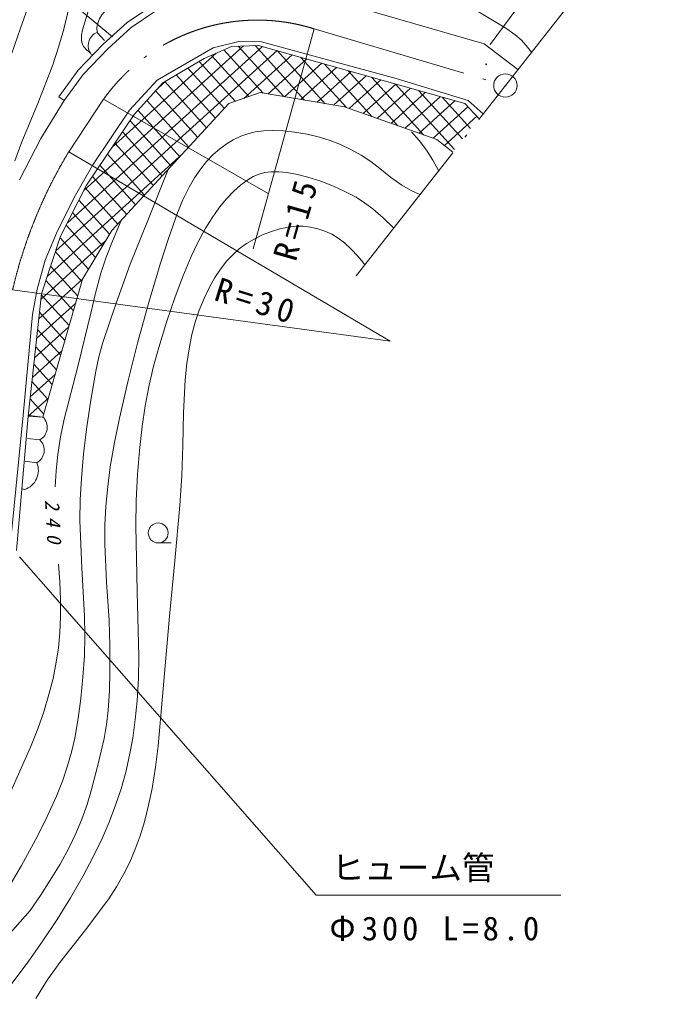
# Model space of a CAD drawing. Units: millimetres, scale not verified. Extents: x 61214 to 701214, y 6682 to 366682.
# Drawn here: x 202540 to 251264, y 231388 to 306493 of the extents above; entities that cross this region are included whole.
import ezdxf
from ezdxf.enums import TextEntityAlignment as Align

# ---------------------------------------------------------------- set-up
doc = ezdxf.new("R2010")
doc.units = ezdxf.units.MM
doc.header["$LTSCALE"] = 1000
doc.linetypes.add('LONG_DASHED_DOTTED', pattern=[15.25, 12, -1.5, 0.25, -1.5])
doc.layers.add('S-SUV', color=7, linetype='Continuous', lineweight=13)
doc.styles.add('ＭＳ ゴシック', font='')
doc.styles.get('ＭＳ ゴシック').set_extended_font_data('MS Gothic')

msp = doc.modelspace()

# ---------------------------------------------------------------- linework, layer by layer
at = {"layer": 'S-SUV'}
for p, q in [((250356, 320345), (238649, 304582)), ((209682, 305160), (194328, 317936)), ((203795, 309127), (202604, 305823)), ((223077, 309008), (238203, 304637)), ((207366, 305697), (208072, 308008)), ((235597, 308412), (239218, 306214)), ((205929, 305755), (206342, 307460)), ((210796, 306277), (212675, 307530)), ((212932, 307100), (211105, 305882)), ((202604, 305823), (201470, 302501)), ((205537, 304382), (205929, 305755)), ((207297, 305291), (207366, 305697)), ((208954, 304598), (210796, 306277)), ((211105, 305882), (209304, 304240)), ((225143, 305783), (220476, 288913)), ((239218, 306214), (239924, 305790)), ((239924, 305790), (240588, 305321)), ((207291, 304902), (207297, 305291)), ((208485, 305512), (209070, 304885)), ((240588, 305321), (241029, 304930)), ((241029, 304930), (241429, 304495)), ((205090, 303033), (205537, 304382)), ((206211, 290902), (221182, 304431)), ((207039, 302602), (208954, 304598)), ((207340, 304648), (207291, 304902)), ((207442, 304428), (207340, 304648)), ((209304, 304240), (207423, 302280)), ((207674, 304168), (207442, 304428)), ((207464, 293383), (219732, 304469)), ((213103, 301832), (217410, 304315)), ((218814, 304432), (216704, 303503)), ((217410, 304315), (219362, 304822)), ((220881, 304516), (218814, 304432)), ((219320, 304452), (222819, 300580)), ((219362, 304822), (221110, 304797)), ((220620, 304505), (224412, 300310)), ((236703, 300044), (220881, 304516)), ((221110, 304797), (231434, 301959)), ((238203, 304637), (240783, 302656)), ((241429, 304495), (241628, 304248)), ((241628, 304248), (241825, 303985)), ((205315, 288745), (222318, 304110)), ((207959, 303945), (207674, 304168)), ((208047, 303821), (208131, 303800)), ((209651, 296707), (217616, 303905)), ((216704, 303503), (213540, 301647)), ((217261, 303748), (220126, 300578)), ((218225, 304173), (221227, 300851)), ((219757, 300448), (223454, 303789)), ((221620, 300784), (224590, 303468)), ((222328, 304107), (226004, 300039)), ((224138, 303595), (227628, 299734)), ((203929, 300061), (205090, 303033)), ((215451, 302768), (218255, 299665)), ((216332, 303285), (219103, 300219)), ((222876, 300571), (225726, 303147)), ((224131, 300357), (226862, 302825)), ((225948, 303084), (229602, 299040)), ((205548, 300573), (207039, 302602)), ((207423, 302280), (205951, 300277)), ((214570, 302251), (217575, 298927)), ((225387, 300144), (227998, 302504)), ((226642, 299931), (229134, 302183)), ((227759, 302572), (231577, 298347)), ((229569, 302060), (233551, 297653)), ((231434, 301959), (236958, 300287)), ((210980, 299531), (213103, 301832)), ((213540, 301647), (211346, 299200)), ((213169, 301234), (213787, 301792)), ((213689, 301735), (216894, 298188)), ((227835, 299661), (230271, 301862)), ((228909, 299284), (231407, 301541)), ((229983, 298907), (232543, 301220)), ((231379, 301549), (235922, 296522)), ((205548, 300573), (205951, 300277)), ((212982, 301025), (216213, 297450)), ((218605, 300044), (221010, 300888)), ((221010, 300888), (227465, 299791)), ((231057, 298529), (233679, 300899)), ((232131, 298152), (234815, 300577)), ((233189, 301037), (236536, 297333)), ((235000, 300525), (237151, 298145)), ((202716, 297118), (203929, 300061)), ((204176, 297364), (205951, 300277)), ((208991, 300386), (221618, 293151)), ((209618, 290297), (218605, 300044)), ((212311, 300277), (215532, 296712)), ((227465, 299791), (234554, 297301)), ((233205, 297775), (235951, 300256)), ((234279, 297398), (236938, 299800)), ((237822, 298881), (236703, 300044)), ((236958, 300287), (238121, 299263)), ((211346, 299200), (207675, 293799)), ((208167, 295351), (210980, 299531)), ((211640, 299528), (214852, 295974)), ((235145, 296832), (237631, 299079)), ((211021, 298722), (214171, 295236)), ((210442, 297870), (213490, 294497)), ((218940, 297268), (219514, 297539)), ((219514, 297539), (220062, 297735)), ((220062, 297735), (220625, 297873)), ((220625, 297873), (221267, 297959)), ((221267, 297959), (221928, 297987)), ((221928, 297987), (222784, 297952)), ((222784, 297952), (223651, 297856)), ((223651, 297856), (224608, 297691)), ((224608, 297691), (225555, 297467)), ((225555, 297467), (226374, 297214)), ((232610, 297891), (233206, 297210)), ((202175, 295667), (202716, 297118)), ((202534, 294185), (204176, 297364)), ((209863, 297019), (212810, 293759)), ((217872, 296562), (218394, 296943)), ((218394, 296943), (218940, 297268)), ((226374, 297214), (227172, 296905)), ((227172, 296905), (227976, 296523)), ((233206, 297210), (233761, 296484)), ((234554, 297301), (235804, 296309)), ((204672, 286816), (215080, 296222)), ((206318, 296351), (230971, 281816)), ((209285, 296168), (212129, 293021)), ((216891, 295613), (217389, 296136)), ((217389, 296136), (217872, 296562)), ((227976, 296523), (228761, 296083)), ((228761, 296083), (229487, 295607)), ((233761, 296484), (234252, 295708)), ((206723, 292842), (208167, 295351)), ((208706, 295317), (211448, 292283)), ((216439, 295050), (216891, 295613)), ((229487, 295607), (230188, 295075)), ((234252, 295708), (234700, 294901)), ((208128, 294465), (210768, 291544)), ((212497, 291342), (213939, 294979)), ((215970, 294362), (216439, 295050)), ((220052, 294193), (220474, 294440)), ((220474, 294440), (220919, 294632)), ((220919, 294632), (221368, 294749)), ((221368, 294749), (221834, 294808)), ((221834, 294808), (222441, 294812)), ((222441, 294812), (223061, 294755)), ((223061, 294755), (223871, 294612)), ((223871, 294612), (224657, 294412)), ((224657, 294412), (225650, 294085)), ((230188, 295075), (231012, 294410)), ((207675, 293799), (205692, 289875)), ((215553, 293642), (215970, 294362)), ((218981, 293317), (219493, 293775)), ((219493, 293775), (220052, 294193)), ((225650, 294085), (226625, 293700)), ((226625, 293700), (227503, 293307)), ((231012, 294410), (231868, 293796)), ((231868, 293796), (232547, 293405)), ((207570, 293591), (210087, 290806)), ((215079, 292665), (215553, 293642)), ((218413, 292730), (218981, 293317)), ((227503, 293307), (228361, 292855)), ((232547, 293405), (233255, 293060)), ((205380, 290114), (206723, 292842)), ((207086, 292635), (209450, 290019)), ((214664, 291670), (215079, 292665)), ((217893, 292105), (218413, 292730)), ((228361, 292855), (229019, 292442)), ((229019, 292442), (229641, 291979)), ((206603, 291678), (208911, 289124)), ((213961, 289705), (214664, 291670)), ((217315, 291286), (217893, 292105)), ((229641, 291979), (230450, 291281)), ((206120, 290722), (208372, 288229)), ((210005, 290289), (210343, 291081)), ((211040, 287714), (212497, 291342)), ((216795, 290443), (217315, 291286)), ((230450, 291281), (231223, 290534)), ((204493, 288037), (205380, 290114)), ((207381, 286584), (209618, 290297)), ((209675, 289494), (210005, 290289)), ((216227, 289397), (216795, 290443)), ((220535, 289654), (221184, 289974)), ((221184, 289974), (221862, 290242)), ((221862, 290242), (222510, 290436)), ((222510, 290436), (223167, 290571)), ((223167, 290571), (223733, 290630)), ((223733, 290630), (224311, 290630)), ((224311, 290630), (224871, 290566)), ((224871, 290566), (225422, 290443)), ((225422, 290443), (225966, 290259)), ((225966, 290259), (226493, 290017)), ((226493, 290017), (227001, 289712)), ((231223, 290534), (231237, 290519)), ((231237, 290519), (231251, 290505)), ((204168, 285013), (209142, 289507)), ((205692, 289875), (204215, 285445)), ((205650, 289750), (207833, 287334)), ((209198, 288266), (209675, 289494)), ((213319, 287733), (213961, 289705)), ((215713, 288322), (216227, 289397)), ((219405, 288900), (219952, 289301)), ((219952, 289301), (220535, 289654)), ((227001, 289712), (227474, 289359)), ((227474, 289359), (228000, 288880)), ((205287, 288660), (207329, 286401)), ((218458, 287969), (218907, 288453)), ((218907, 288453), (219405, 288900)), ((228000, 288880), (228498, 288345)), ((203885, 285807), (204493, 288037)), ((208782, 287029), (209198, 288266)), ((209958, 284727), (211040, 287714)), ((212430, 284709), (213319, 287733)), ((215065, 286770), (215713, 288322)), ((217970, 287348), (218458, 287969)), ((228498, 288345), (228772, 288019)), ((228772, 288019), (229037, 287683)), ((204924, 287571), (207003, 285270)), ((208365, 285499), (208782, 287029)), ((217537, 286698), (217970, 287348)), ((204007, 283519), (207375, 286563)), ((204329, 275996), (207381, 286584)), ((204560, 286481), (206677, 284139)), ((214478, 285210), (215065, 286770)), ((217091, 285910), (217537, 286698)), ((202009, 285759), (230971, 281816)), ((204215, 285445), (203202, 276053)), ((203530, 283856), (203885, 285807)), ((208008, 283961), (208365, 285499)), ((216699, 285095), (217091, 285910)), ((203846, 282026), (206850, 284740)), ((204208, 285380), (206351, 283009)), ((208934, 281722), (209958, 284727)), ((211597, 281665), (212430, 284709)), ((213820, 283281), (214478, 285210)), ((216334, 284195), (216699, 285095)), ((204064, 284047), (206025, 281878)), ((207010, 279885), (208008, 283961)), ((216026, 283277), (216334, 284195)), ((202821, 276134), (203530, 283856)), ((213219, 281333), (213820, 283281)), ((215772, 282334), (216026, 283277)), ((203685, 280533), (206324, 282918)), ((203921, 282715), (205699, 280747)), ((208629, 280628), (208934, 281722)), ((210870, 278798), (211597, 281665)), ((215578, 281382), (215772, 282334)), ((203524, 279039), (205799, 281095)), ((203777, 281382), (205373, 279616)), ((212822, 279891), (213219, 281333)), ((215386, 280117), (215578, 281382)), ((208382, 279518), (208629, 280628)), ((203633, 280050), (205047, 278486)), ((205955, 275826), (207010, 279885)), ((208002, 277300), (208382, 279518)), ((212485, 278442), (212822, 279891)), ((215255, 278857), (215386, 280117)), ((203363, 277546), (205274, 279272)), ((203489, 278717), (204721, 277355)), ((210200, 275915), (210870, 278798)), ((215129, 276331), (215255, 278857)), ((212185, 276852), (212485, 278442)), ((203202, 276053), (204748, 277450)), ((203346, 277385), (204395, 276224)), ((207682, 275072), (208002, 277300)), ((211946, 275261), (212185, 276852)), ((201796, 265833), (202821, 276134)), ((203202, 276053), (202291, 265754)), ((203202, 276053), (204329, 275996)), ((204329, 275996), (203294, 276116)), ((205684, 274480), (205955, 275826)), ((209820, 274042), (210200, 275915)), ((215064, 273818), (215129, 276331)), ((207453, 273178), (207682, 275072)), ((211738, 273424), (211946, 275261)), ((204096, 274244), (203138, 274339)), ((205472, 273127), (205684, 274480)), ((209502, 272170), (209820, 274042)), ((211591, 271590), (211738, 273424)), ((214981, 271511), (215064, 273818)), ((205345, 271877), (205472, 273127)), ((207284, 271275), (207453, 273178)), ((203863, 272493), (202966, 272614)), ((209303, 270665), (209502, 272170)), ((205279, 270642), (205345, 271877)), ((207194, 269668), (207284, 271275)), ((211493, 269603), (211591, 271590)), ((214838, 269216), (214981, 271511)), ((202914, 270440), (202759, 270491)), ((209166, 269163), (209303, 270665)), ((207164, 268059), (207194, 269668)), ((209092, 267696), (209166, 269163)), ((211455, 267614), (211493, 269603)), ((214467, 264962), (214838, 269216)), ((207310, 264394), (207164, 268059)), ((209078, 266237), (209092, 267696)), ((211572, 262619), (211455, 267614)), ((209216, 263314), (209078, 266237)), ((213181, 266337), (214176, 266337)), ((202545, 265275), (225294, 239306)), ((205619, 263347), (205529, 264717)), ((207515, 260739), (207310, 264394)), ((214037, 260715), (214467, 264962)), ((205677, 261978), (205619, 263347)), ((209415, 260393), (209216, 263314)), ((211693, 257634), (211572, 262619)), ((205686, 260701), (205677, 261978)), ((205635, 259435), (205686, 260701)), ((207546, 259200), (207515, 260739)), ((213605, 255737), (214037, 260715)), ((209472, 258447), (209415, 260393)), ((205527, 258300), (205635, 259435)), ((207518, 257673), (207546, 259200)), ((209469, 256507), (209472, 258447)), ((205360, 257181), (205527, 258300)), ((207403, 256029), (207518, 257673)), ((211656, 255925), (211693, 257634)), ((205109, 255933), (205360, 257181)), ((209430, 254986), (209469, 256507)), ((204798, 254699), (205109, 255933)), ((207229, 254397), (207403, 256029)), ((211559, 254218), (211656, 255925)), ((213165, 250773), (213605, 255737)), ((204403, 253377), (204798, 254699)), ((209332, 253468), (209430, 254986)), ((207027, 252860), (207229, 254397)), ((211423, 252784), (211559, 254218)), ((203952, 252075), (204403, 253377)), ((209208, 252396), (209332, 253468)), ((206768, 251345), (207027, 252860)), ((209026, 251343), (209208, 252396)), ((211229, 251368), (211423, 252784)), ((203386, 250666), (203952, 252075)), ((206527, 250284), (206768, 251345)), ((208573, 249375), (209026, 251343)), ((210989, 250051), (211229, 251368)), ((202766, 249282), (203386, 250666)), ((206228, 249237), (206527, 250284)), ((212965, 249132), (213165, 250773)), ((208061, 247423), (208573, 249375)), ((210692, 248754), (210989, 250051)), ((201560, 246572), (202766, 249282)), ((205824, 248054), (206228, 249237)), ((210332, 247476), (210692, 248754)), ((212705, 247497), (212965, 249132)), ((205368, 246901), (205824, 248054)), ((207718, 246278), (208061, 247423)), ((209913, 246214), (210332, 247476)), ((212446, 246209), (212705, 247497)), ((204669, 245354), (205368, 246901)), ((207317, 245150), (207718, 246278)), ((209419, 244916), (209913, 246214)), ((212128, 244936), (212446, 246209)), ((203915, 243831), (204669, 245354)), ((206858, 244043), (207317, 245150)), ((208872, 243649), (209419, 244916)), ((211805, 243874), (212128, 244936)), ((202678, 241588), (203915, 243831)), ((206347, 242971), (206858, 244043)), ((208174, 242209), (208872, 243649)), ((211424, 242832), (211805, 243874)), ((205644, 241694), (206347, 242971)), ((211000, 241851), (211424, 242832)), ((207423, 240796), (208174, 242209)), ((210526, 240903), (211000, 241851)), ((201378, 239355), (202678, 241588)), ((204892, 240455), (205644, 241694)), ((204137, 239276), (204892, 240455)), ((206443, 239098), (207423, 240796)), ((209978, 239950), (210526, 240903)), ((209379, 239028), (209978, 239950)), ((203340, 238141), (204137, 239276)), ((205417, 237441), (206443, 239098)), ((207521, 236561), (209379, 239028)), ((225294, 239306), (244089, 239306)), ((201434, 235950), (203340, 238141)), ((204332, 235798), (205417, 237441)), ((205618, 234135), (207521, 236561)), ((203204, 234198), (204332, 235798)), ((201627, 232120), (203204, 234198)), ((204670, 232776), (205618, 234135)), ((203777, 231388), (204670, 232776))]:
    msp.add_line(p, q, dxfattribs=at)
at = {"layer": 'S-SUV', "linetype": 'LONG_DASHED_DOTTED'}
for p, q in [((228375, 286839), (251264, 316016)), ((225143, 305783), (238961, 301688)), ((206318, 296351), (208991, 300386))]:
    msp.add_line(p, q, dxfattribs=at)
at = {"layer": 'S-SUV'}
for centre, radius in [((238350, 303062), 31.2), ((238350, 303062), 25), ((238350, 303062), 18.7), ((238350, 303062), 12.5), ((238350, 303062), 6.2), ((239824, 301433), 896), ((239824, 301433), 27), ((213181, 267102), 765)]:
    msp.add_circle(centre, radius, dxfattribs=at)
for centre, radius, start, end in [((210393, 305718), 1919, 101.5574, 186.18372), ((208900, 304502), 1092, 112.33545, 218.59564), ((203556, 275207), 1104, 299.29375, 45.55395), ((203323, 273456), 1104, 299.29375, 45.55395), ((202454, 271898), 1529, 287.49501, 22.89365)]:
    msp.add_arc(centre, radius, start, end, dxfattribs=at)
at = {"layer": 'S-SUV', "linetype": 'LONG_DASHED_DOTTED'}
for centre, radius, start, end in [((220789, 291944), 14507, 72.53705, 144.41501), ((237341, 277558), 36272, 148.79434, 166.93228)]:
    msp.add_arc(centre, radius, start, end, dxfattribs=at)

# ---------------------------------------------------------------- texts
at = {"layer": 'S-SUV', "style": 'ＭＳ ゴシック'}
msp.add_text('ヒューム管', height=1833, dxfattribs=at).set_placement((226491, 239954), align=Align.BOTTOM_LEFT)
at = {"layer": 'S-SUV', "attachment_point": 7, "style": 'ＭＳ ゴシック'}
for s, insert, char_height, rotation in [('\\T1.32;R=15', (223762, 287848), 1833, 74.1), ('\\T1.32;R=30', (217360, 284967), 1833, 342.7), ('\\T1.73;\\Q15;240', (204475, 269630), 1100, 273)]:
    msp.add_mtext(s, dxfattribs=dict(at, insert=insert, char_height=char_height, rotation=rotation))
at = {"layer": 'S-SUV', "insert": (226322, 235782), "char_height": 1833, "attachment_point": 7, "style": 'ＭＳ ゴシック'}
msp.add_mtext('\\T1.24;Φ300\\~L=8.0', dxfattribs=at)

doc.saveas('drawing.dxf')
